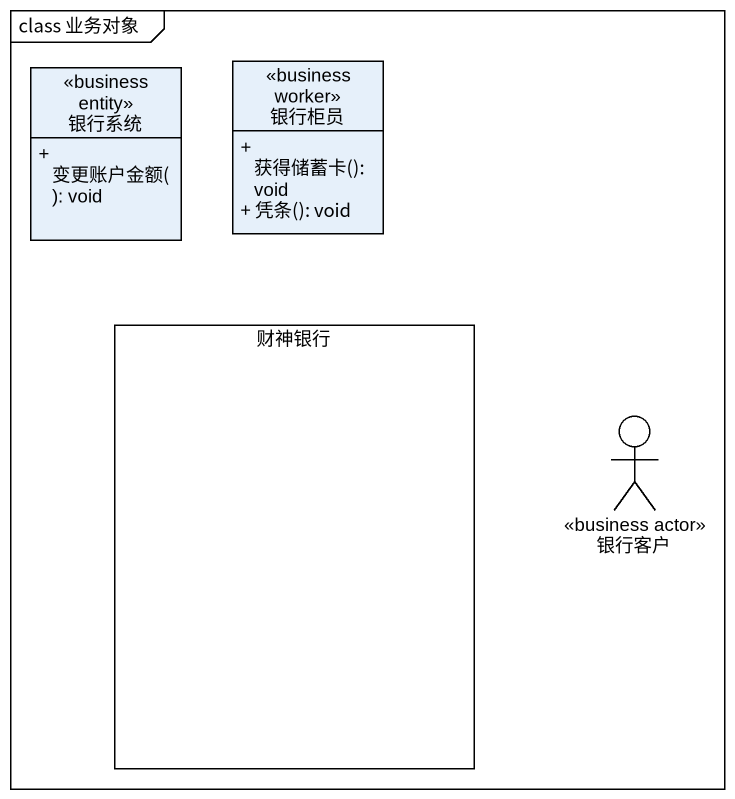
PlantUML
@startuml
mainframe class 业务对象
allowmixing
hide circle
hide empty members
skinparam classAttributeIconSize 0
class 银行系统 <<business entity>> {
  + 变更账户金额(): void
}
class 银行柜员 <<business worker>> {
  + 获得储蓄卡(): void
  + 凭条(): void
}
rectangle 财神银行
actor 银行客户 <<business actor>>
@enduml
